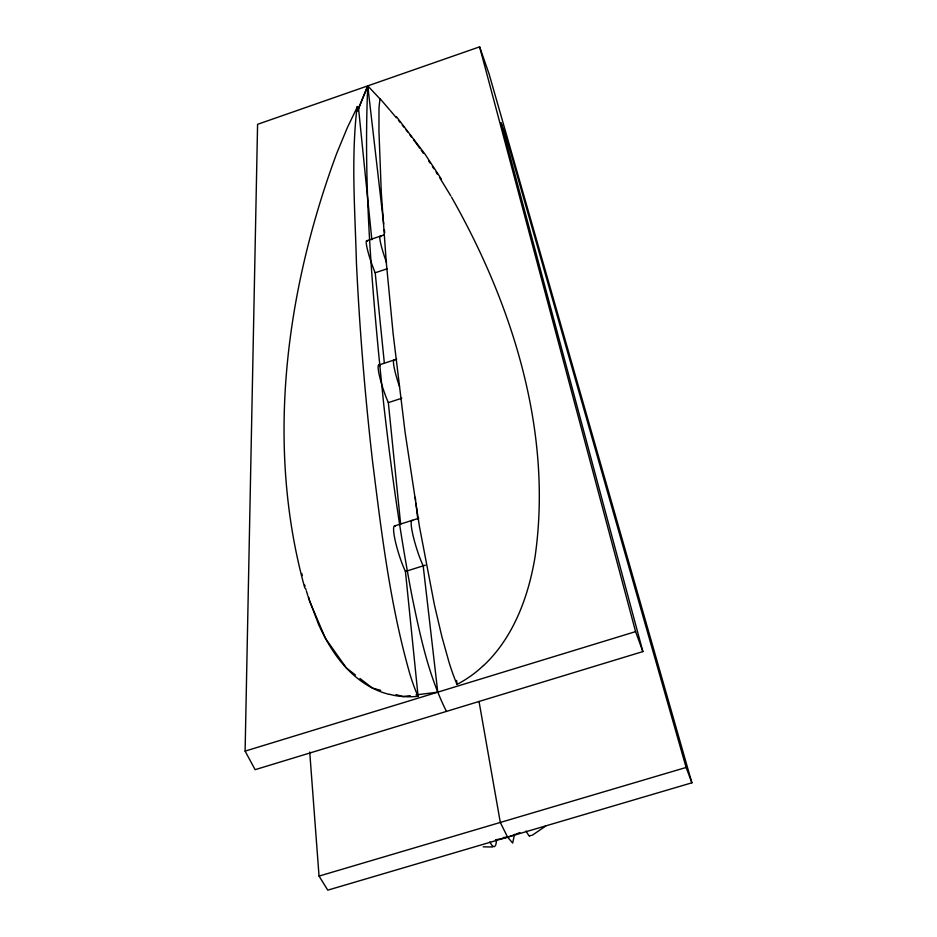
<?xml version="1.0" encoding="UTF-8"?>
<svg xmlns="http://www.w3.org/2000/svg" width="937" height="937" viewBox="0 0 937 937"><rect width="100%" height="100%" fill="white"/><g stroke="black" fill="none" stroke-linecap="round" stroke-linejoin="round"><path stroke-width="1.41" d="M691.893 782.805L686.118 767.462L506.976 139.613L501.072 122.817L642.864 651.578L255.122 769.675L245.107 751.123L257.581 124.316L479.615 46.85L489.102 74.011L691.893 782.805L327.774 890.15L319.048 876.095L309.725 752.024M380.399 99.334L367.761 85.876C363.052 192.472 372.949 299.102 383.807 405.053C391.139 469.402 399.982 533.621 412.21 597.256C420.28 636.164 428.514 675.624 446.445 711.406M496.458 840.091C496.399 842.152 495.942 848.208 493.003 846.404M514.495 834.398L512.68 843.054L507.596 837.139L500.311 822.452L479.041 701.544M357.559 110.613L367.761 85.876L383.702 224.013M357.7 110.894L367.761 85.876M371.848 239.767L358.531 108.153L357.559 106.49L347.393 127.526L336.711 153.387C285.82 290.786 265.183 445.134 304.818 588.061M531.162 835.382L529.405 835.98M357.138 106.584C350.93 157.931 355.053 210.345 356.4 262.009C359.503 328.196 364.915 394.278 372.399 460.114C381.429 531.958 389.956 604.435 409.949 674.242A39.635 6.454 73.4 0 0 418.101 696.496M483.551 665.575C507.034 643.602 521.323 613.548 529.51 582.849A501.869 276.251 -31.5 0 0 535.062 556.801C552.877 431.945 512.656 304.912 451.517 197.121M545.732 826.024L532.228 835.277M366.519 240.832L384.076 234.894M384.334 362.97L375.198 272.784L387.11 268.778M378.689 365.079L396.714 359.14M400.685 524.556L388.34 402.629L401.821 398.225M394.524 525.973L418.757 518.266M418.078 696.25L405.44 571.441L425.398 565.152M245.107 751.123L635.591 631.62L642.864 651.578M495.556 839.763A70.158 55.564 -28.2 0 0 506.601 837.42L508.592 836.835A70.158 55.564 -28.2 0 0 519.824 832.536M319.048 876.095L686.118 767.462M410.219 695.641L402.969 696.554L396.011 694.61M416.016 694.903L437.766 692.162L423.126 565.421M503.286 837.479L507.596 837.139M492.417 846.989L483.211 846.837M389.464 694.446C363.228 688.133 342.813 667.788 329.379 645.195A521.464 308.285 -14 0 1 318.674 624.569M380.691 690.346L372.34 688.027L359.949 678.47M355.439 674.991L346.421 668.046L325.502 638.448L309.573 601.167L308.507 596.998M529.311 835.909L529.182 835.792A37.011 4.697 73.6 0 1 526.09 830.99M389.897 110.121L379.989 98.608L378.993 107.907L378.946 130.981L381.3 192.694L386.231 261.845L393.107 333.502L405.124 432.496L419.378 526.137L434.428 604.915L441.936 636.891L449.022 662.213A39.729 5.622 73.2 0 0 457.092 684.56M390.612 110.964L396.363 117.804M398.506 120.416L400.029 122.302M396.527 116.785L424.871 153.926L441.397 179.166M402.313 125.136L403.835 127.057M406.108 129.95L407.618 131.906M409.891 134.858L411.402 136.861M413.674 139.859L419.694 148.105M421.193 150.189L423.442 153.375M428.666 160.93L430.153 163.143M432.39 166.458L433.878 168.719M436.103 172.103L437.579 174.411M439.793 177.866L450.791 195.868M318.639 624.581L308.121 596.67M307.758 595.499L306.34 590.814M305.673 588.506L306.012 589.654M304.724 585.11L305.04 586.234M479.615 46.85L635.591 631.62M301.773 573.503L302.253 575.505M456.565 680.485L457.069 684.315M384.369 229.788L384.709 232.716M415.267 497.336L415.606 500.311M415.934 503.157L417.785 519.145M399.502 386.583A24.022 3.01 71.9 0 1 394.582 360.241M386.548 262.477A21.293 2.366 71.4 0 1 380.867 236.639M423.536 566.604A27.759 3.947 72.6 0 1 413.17 535.987A27.759 3.947 72.6 0 1 412.69 520.562M418.054 696.332A79.469 50.61 -24.7 0 1 389.569 694.305M483.422 665.504A79.458 50.575 -24.9 0 1 457.104 684.373M492.991 846.498A36.93 5.399 73.9 0 1 489.887 841.965M405.44 571.441A27.723 4.228 72.7 0 1 395.32 541.117A27.723 4.228 72.7 0 1 395.25 526.114M388.34 402.629A23.999 3.221 71.9 0 1 379.426 375.714A23.999 3.221 71.9 0 1 379.965 365.781M375.198 272.784A21.27 2.53 71.4 0 1 367.503 249.804A21.27 2.53 71.4 0 1 367.491 241.266"/></g></svg>
